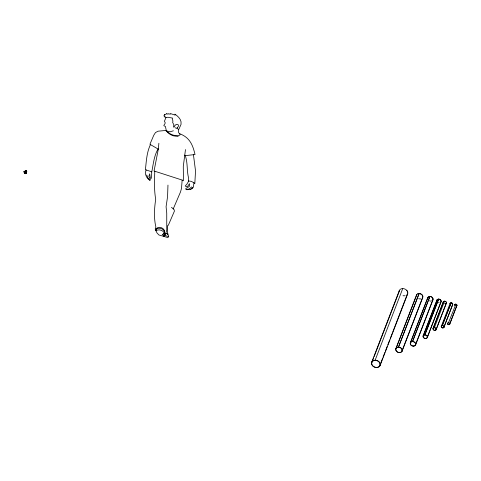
<?xml version="1.0" encoding="UTF-8"?>
<svg xmlns="http://www.w3.org/2000/svg" width="481" height="481" viewBox="0 0 481 481"><rect width="100%" height="100%" fill="white"/><g stroke="black" fill="none" stroke-linecap="round" stroke-linejoin="round"><path stroke-width="0.36" stroke-dasharray="2.4 1.8" d="M445.069 303.848A1.581 1.251 21.1 0 1 444.276 303.673A1.665 1.323 21.1 0 0 445.081 303.914M405.206 295.665A4.275 3.391 21.1 0 1 402.014 295.334M405.303 295.851A4.509 3.571 21.1 0 1 401.936 295.502M431.415 300.926A2.688 2.134 21.1 0 1 429.407 300.715M430.778 301.124A2.838 2.249 21.1 0 1 429.353 300.817M420.923 298.821A3.199 2.537 21.1 0 1 418.53 298.575M420.989 298.96A3.373 2.676 21.1 0 1 418.47 298.695M439.333 302.699A2.134 1.69 21.1 0 1 438.263 302.471M439.351 302.796A2.249 1.786 21.1 0 1 438.221 302.555"/><path stroke-width="0.72" d="M24.555 171.573C24.056 172.432 24.477 171.483 25.21 171.849A0.764 0.607 21.1 0 1 25.451 171.026A0.764 0.607 21.1 0 1 26.479 171.362A0.764 0.607 21.1 0 1 26.239 172.186L26.323 173.046A0.938 0.746 21.1 0 1 24.693 172.871L25.09 171.957L26.245 172.414M25.697 172.487C26.353 174.783 23.599 172.829 25.036 171.14M24.555 171.44L24.838 171.939L25.084 171.236M24.609 171.921L24.778 172.096M25.066 171.909L24.471 171.699L26.208 172.511L25.962 173.388M24.459 171.483C23.725 171.964 25.691 171.513 24.765 172.841A0.854 0.673 21.1 0 0 26.172 173.04A0.854 0.673 21.1 0 0 25.589 171.897L24.808 172.829M24.964 171.933L24.501 171.873L24.868 171.615L24.952 171.964L24.068 172.042L24.278 171.663M167.965 185.095L167.574 196.639L166.083 206.692L166.739 213.047L166.757 230.267L165.109 235.059L163.396 233.934L162.235 234.506L164.334 236.159L164.929 234.409L164.304 231.127C162.794 228.487 159.127 227.387 156.463 228.896L155.736 230.261L157.034 232.99L158.916 234.981L167.827 237.578L168.705 236.646L168.362 235.179L167.003 233.742L165.735 233.243M154.768 171.146C154.509 180.525 154.046 190.007 155.7 199.302C154.299 208.532 153.758 217.929 155.892 227.116L155.189 229.076L155.958 229.118C158.099 225.763 163.6 227.471 164.688 230.952L164.207 233.231L163.396 233.934M24.062 171.927L24.483 171.765M26.293 172.475L25.553 171.813L25.355 172.114M158.88 143.26L158.315 149.17L154.052 170.995L182.155 180.062L181.493 188.468L180.477 192.015L173.25 208.898M24.771 172.3C24.092 172.907 24.85 171.14 25.884 171.964M24.838 171.843L24.519 171.831M25.048 171.705L25.054 171.296M24.681 173.106C24.802 173.803 27.519 173.256 24.705 173.148A0.884 0.703 21.1 0 1 25.186 172.066A0.89 0.709 19.6 0 1 26.251 173.034A0.89 0.709 19.6 0 1 24.784 173.148L25.619 171.873A0.854 0.673 21.1 0 0 24.675 172.667C24.357 173.509 24.844 172.276 25.307 173.172M25.18 172.09L25.974 172.348L25.812 173.262M185.48 149.579L183.285 166.444L183.447 180.766L182.155 180.062M185.113 155.303C187.951 162.62 186.628 170.629 188.582 177.988L188.378 180.964L191.228 181.325L193.939 182.774L193.392 187.073L190.242 189.592L186.718 189.694L185.937 189.418L185.714 188.594L189.123 186.598L189.628 185.468L189.484 183.682L187.722 186.285L186.598 186.7L185.221 186.021L186.983 184.043L188.714 181.006M24.05 171.909L24.393 171.651M24.14 171.855L24.194 171.531M24.423 171.909L24.134 171.711M155.736 230.261L155.958 229.118M24.405 171.555L24.333 171.964M24.405 171.994L24.471 171.567M24.062 172L24.278 171.507M26.064 172.655L25.589 173.388M25.938 173.016L25.277 173.004M24.645 173.286A0.83 0.661 21.1 0 0 25.788 173.497L25.265 173.461M24.753 172.974L24.946 172.282M192.863 187.494L192.683 188.149L190.434 189.442M173.413 130.79L170.064 131.806L165.025 130.525L158.081 131.193L155.477 132.558L153.764 135.269L149.922 144.27L150.451 144.607C146.687 152.471 146.356 161.249 145.406 169.709L151.792 171.825C153.325 164.177 154.004 155.826 158.045 149.062M24.429 173.028L24.375 172.481M26.305 172.204A0.854 0.673 21.1 0 0 26.431 171.128A0.854 0.673 21.1 0 0 25.132 171.134L24.489 172.932L24.723 173.37M24.711 172.643L25.421 171.831M24.669 173.25L24.85 172.781M26.275 170.989C25.403 170.358 24.693 172.144 25.926 171.903M25.271 171.915L24.91 172.426M25.643 170.839L25.295 171.759M24.796 173.394L24.717 172.823A0.938 0.746 21.1 0 1 25.445 171.801A0.938 0.746 21.1 0 1 26.281 173.034L26.461 172.817M25.463 171.909L25.09 172.384L25.752 172.342M24.952 173.509L25.463 172.246M25.565 172.042L26.022 170.953M25.21 173.623L25.319 173.124L26.214 172.775M25.818 172.619L25.836 172.036M25.331 173.629L25.944 172.018M25.403 173.581L26.04 172.186M26.118 172.294L25.95 172.553M25.709 173.659L25.697 172.709L24.802 172.715M26.022 172.919L26.323 172.384M26.094 173.407L26.233 172.613M26.431 172.992L26.335 172.901A0.884 0.703 21.1 0 0 25.222 171.976A0.884 0.703 21.1 0 0 24.741 173.058L24.904 173.208A0.884 0.703 21.1 0 0 26.269 172.956L26.581 172.03M26.16 173.473L25.842 173.545M371.777 362.055L399.368 290.446M371.987 362.145L373.593 357.972M374.128 356.583L399.579 290.542A4.275 3.391 21.1 0 0 399.332 291.39M375.144 360.179L376.322 360.293A4.509 3.571 21.1 0 1 379.858 365.981A4.509 3.571 21.1 0 1 372.751 366.029A4.509 3.571 21.1 0 1 374.074 360.305L375.144 360.179L402.735 288.57L403.914 288.69A4.509 3.571 21.1 0 1 407.058 294.877M379.798 365.614L382.479 358.664M383.014 357.269L384.89 352.405M385.425 351.016L387.301 346.146M387.836 344.757L389.712 339.893M390.247 338.504L392.123 333.634M392.658 332.245L407.389 294.011M380.008 365.71L407.599 294.101M395.899 348.509L416.552 294.913M396.055 348.575L416.708 294.985A3.199 2.537 21.1 0 0 416.522 295.623M398.424 347.102L399.302 347.186A3.373 2.676 21.1 0 1 401.948 351.449A3.373 2.676 21.1 0 1 396.627 351.485A3.373 2.676 21.1 0 1 397.619 347.198L398.424 347.102L419.071 293.512L419.949 293.596A3.373 2.676 21.1 0 1 422.715 297.649L402.062 351.244M398.472 347.24L419.119 293.65A3.199 2.537 21.1 0 1 422.552 297.583M401.906 351.172L422.288 298.28M410.389 342.676L427.741 297.643M410.521 342.737L427.874 297.703M412.506 341.498L413.245 341.57A2.838 2.249 21.1 0 1 415.47 345.148A2.838 2.249 21.1 0 1 410.996 345.178A2.838 2.249 21.1 0 1 411.832 341.576L412.506 341.498L429.858 296.464L430.597 296.536A2.838 2.249 21.1 0 1 432.972 298.467A2.838 2.249 21.1 0 1 432.082 300.799M412.548 341.612L429.9 296.579M415.434 344.913L432.515 300.577M415.566 344.973L432.918 299.94M423.166 335.774L436.94 300.03M423.274 335.822L437.049 300.078M424.849 334.836L425.438 334.896A2.249 1.786 21.1 0 1 427.206 337.734A2.249 1.786 21.1 0 1 423.653 337.758A2.249 1.786 21.1 0 1 424.314 334.902L424.849 334.836L438.624 299.098L439.207 299.152A2.249 1.786 21.1 0 1 441.095 300.685A2.249 1.786 21.1 0 1 440.392 302.537M424.885 334.932L438.654 299.188M427.17 337.548L440.674 302.507M427.278 337.596L441.053 301.858M433.092 328.343L443.296 301.87M433.171 328.379L443.374 301.906M434.361 327.717L444.54 301.172L444.973 301.22A1.665 1.323 21.1 0 1 446.14 303.505M436.063 329.659L446.26 303.186M436.135 329.695L446.338 303.222M441.384 326.196L450.084 303.427M442.388 325.571L442.76 325.607A1.431 1.136 21.1 0 1 443.885 327.417A1.431 1.136 21.1 0 1 441.624 327.435A1.431 1.136 21.1 0 1 442.045 325.613L451.154 302.832L451.527 302.868A1.431 1.136 21.1 0 1 452.272 305.02M442.406 325.631L451.172 302.892M443.867 327.302L452.627 304.557M443.933 327.333L452.693 304.587M448.448 322.835L455.922 304.178A1.172 0.932 21.1 0 1 456.283 306.042M449.645 324.206L456.83 305.561M449.699 324.23L456.884 305.585M146.146 169.937C144.234 173.569 146.416 178.349 149.807 180.201M26.088 170.977L25.349 173.25M25.89 172.697L26.052 172.529M175.318 127.724L176.377 128.433L177.429 127.687L178.349 126.377L178.445 125.313L177.91 124.483L176.286 124.357L174.795 125.631L174.537 126.942L173.455 127.05L173.894 124.862L172.631 122.348L172.938 121.134L172.252 118.759L172.619 118.11L167.851 117.238L165.957 117.55L164.442 121.23L165.175 122.655L165.031 123.617L163.889 125.337L163.943 125.788L165.41 126.437L166.318 130.682M25.12 172.096L25.222 173.154L25.866 172.95M25.854 172.793C25.006 171.711 24.381 173.539 25.758 173.286M191.799 186.868L188.931 189.087L186.496 189.388M166.101 130.658C168.777 134.319 173.449 136.899 178.072 136.021L180.056 134.86L180.02 134.313L178.625 132.618L178.319 129.395L177.146 127.892M155.976 230.784C158.369 229.004 161.959 229.984 163.793 232.137L164.207 233.231M25.186 172.186L24.916 172.402M24.97 172.487L25.295 172.264M25.83 173.046L25.481 173.31M178.319 129.395L178.896 129.221L181.036 124.369C181.842 119.787 178.325 116.48 174.892 114.141L175.114 115.109L170.28 113.528L170.328 114.213L168.212 113.708L168.001 114.231L166.378 113.414L166.216 114.256L164.37 114.406L164.803 114.718L163.895 115.416L164.875 116.107L164.069 116.841L165.272 116.865L165.957 117.55M25.168 172.234L25.487 172.174M25.74 173.004L25.144 172.932M402.735 288.57L401.665 288.702A4.509 3.571 21.1 0 0 399.104 291.348M419.071 293.512L418.272 293.608A3.373 2.676 21.1 0 0 416.354 295.587M429.858 296.464L429.184 296.543A2.838 2.249 21.1 0 0 427.597 298.809M438.624 299.098L438.089 299.158A2.249 1.786 21.1 0 0 436.995 301.437M444.54 301.172L444.143 301.226A1.665 1.323 21.1 0 0 443.211 302.555M451.154 302.832L450.811 302.874A1.431 1.136 21.1 0 0 450 303.709A1.359 1.076 21.1 0 1 451.857 303.036A1.359 1.076 21.1 0 1 452.465 304.792M455.615 304.148L455.339 304.178A1.172 0.932 21.1 0 0 454.767 305.369M163.348 236.195L164.334 236.159M25.595 173.022L24.94 172.607M25.499 173.262L24.928 173.419M24.729 172.156L24.687 172.643L25.072 171.26M178.072 136.021L173.22 135.137L170.629 134.073L166.48 131.193M164.628 235.377L168.705 236.646M25.505 172.126L25.932 172.601M184.68 155.171L186.033 155.555L195.027 154.533C192.677 144.348 189.484 137.35 179.371 133.58M158.315 149.17L150.451 144.607M25.655 172.505L25.283 172.384L25.872 172.745M167.003 233.742L168.067 234.331L167.472 232.594L167.49 225.805L168.344 225.216L174.429 211.087L174.104 209.668L171.489 207.311M25.806 172.192L25.968 172.505M25.09 173.076L24.934 172.757M24.994 173.322L24.771 172.926M193.939 182.774L194.817 183.67L195.526 170.923L193.44 154.714M25.92 172.288L26.016 172.625M151.293 171.645L151.743 172.757L151.329 178.391L150.343 178.048L149.693 173.791L148.869 176.359L150.373 179.708L149.988 180.417L147.799 177.802L146.753 174.982M443.284 302.218A1.581 1.251 21.1 0 1 445.358 301.413A1.581 1.251 21.1 0 1 446.073 303.457M445.851 303.727A1.665 1.323 21.1 0 1 445.49 303.866M406.71 290.494A4.275 3.391 21.1 0 1 407.599 292.25M432.461 300.342A2.688 2.134 21.1 0 1 431.992 300.697M427.741 298.809A2.688 2.134 21.1 0 1 428.192 297.24M428.661 296.885A2.688 2.134 21.1 0 1 431.854 297.216A2.688 2.134 21.1 0 1 432.786 299.879M417.646 294.017A3.199 2.537 21.1 0 1 418.338 293.747M440.686 302.176A2.134 1.69 21.1 0 1 440.319 302.459M436.94 300.956A2.134 1.69 21.1 0 1 439.201 299.242A2.134 1.69 21.1 0 1 440.945 301.809M454.822 305.357A1.112 0.884 21.1 0 1 455.363 304.226A1.112 0.884 21.1 0 1 456.8 304.864A1.112 0.884 21.1 0 1 456.259 305.994M24.597 173.28A0.854 0.673 21.1 0 0 26.136 173.094L26.1 172.907A0.854 0.673 21.1 0 0 25.066 172.312A0.854 0.673 21.1 0 0 24.507 173.106M25.487 173.671A0.89 0.709 22.5 0 1 24.513 172.583M24.723 172.342A0.83 0.661 21.1 0 1 25.866 172.559A0.83 0.661 21.1 0 1 25.788 173.497M25.295 171.988A0.854 0.673 21.1 0 1 25.036 171.47M25.24 172.03A0.938 0.746 21.1 0 1 25.313 170.875A0.938 0.746 21.1 0 1 26.683 171.32A0.938 0.746 21.1 0 1 26.13 172.324M448.43 322.787L448.154 322.823A1.172 0.932 21.1 0 0 447.811 324.314A1.172 0.932 21.1 0 0 449.663 324.302A1.172 0.932 21.1 0 0 448.737 322.817L448.43 322.787M434.337 327.651L433.946 327.699A1.665 1.323 21.1 0 0 433.453 329.816A1.665 1.323 21.1 0 0 436.081 329.798A1.665 1.323 21.1 0 0 434.776 327.693L434.337 327.651M448.803 324.669L448.52 324.639A1.112 0.884 21.1 0 1 447.552 323.761L447.546 323.521A1.112 0.884 21.1 0 1 448.641 322.847A1.112 0.884 21.1 0 1 449.711 323.827A1.112 0.884 21.1 0 1 448.803 324.669M442.839 327.868L442.496 327.832A1.359 1.076 21.1 0 1 441.317 326.761L441.305 326.467A1.359 1.076 21.1 0 1 442.64 325.649A1.359 1.076 21.1 0 1 443.945 326.839A1.359 1.076 21.1 0 1 442.839 327.868M434.866 330.321L434.463 330.279A1.581 1.251 21.1 0 1 433.092 329.028L433.08 328.691A1.581 1.251 21.1 0 1 434.632 327.735A1.581 1.251 21.1 0 1 436.153 329.124A1.581 1.251 21.1 0 1 434.866 330.321M425.565 338.438L425.018 338.383A2.134 1.69 21.1 0 1 423.166 336.7L423.148 336.243A2.134 1.69 21.1 0 1 425.246 334.956A2.134 1.69 21.1 0 1 427.302 336.826A2.134 1.69 21.1 0 1 425.565 338.438M413.401 346.037L412.722 345.965A2.688 2.134 21.1 0 1 410.389 343.843L410.365 343.272A2.688 2.134 21.1 0 1 413.005 341.642A2.688 2.134 21.1 0 1 415.59 343.999A2.688 2.134 21.1 0 1 413.401 346.037M399.489 352.507L398.677 352.423A3.199 2.537 21.1 0 1 395.899 349.897L395.875 349.212A3.199 2.537 21.1 0 1 399.014 347.276A3.199 2.537 21.1 0 1 402.092 350.084A3.199 2.537 21.1 0 1 399.489 352.507M376.575 367.394L375.487 367.286A4.275 3.391 21.1 0 1 371.777 363.907L371.741 362.999A4.275 3.391 21.1 0 1 375.938 360.413A4.275 3.391 21.1 0 1 380.05 364.159A4.275 3.391 21.1 0 1 376.575 367.394M24.916 173.304L24.82 173.196A0.89 0.709 19.6 0 1 25.204 172A0.884 0.703 21.1 0 1 26.233 173.046A0.884 0.703 21.1 0 1 24.868 173.298"/></g></svg>
